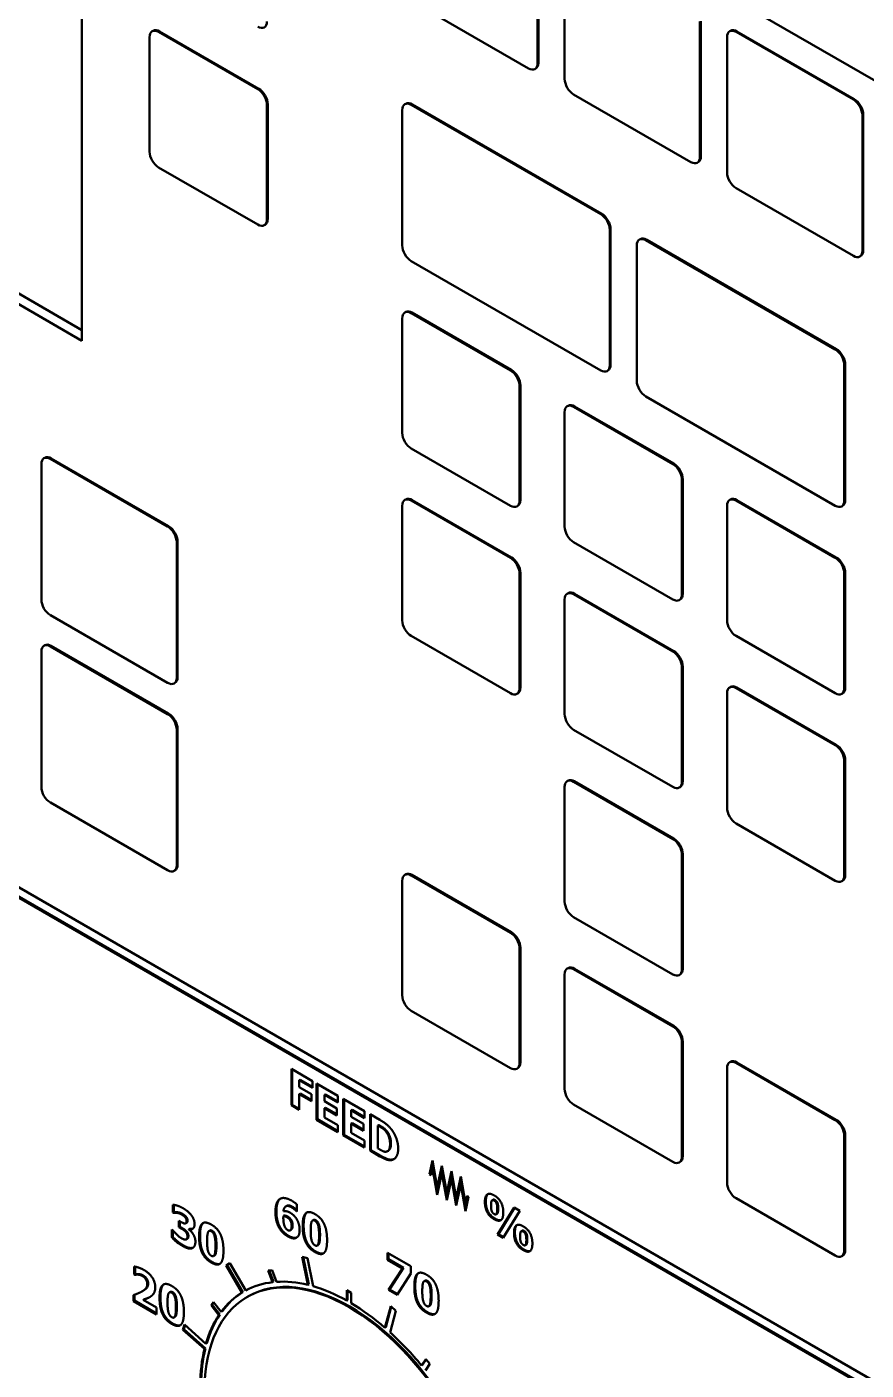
# Model space of a CAD drawing. Header units: millimetres. Extents: x 4735 to 8066, y 756 to 2595.
# Drawn here: x 6218 to 6283.8, y 2155 to 2260.3 of the extents above; entities that cross this region are included whole.
import ezdxf

# ---------------------------------------------------------------- set-up
doc = ezdxf.new("R2010")
doc.units = ezdxf.units.MM
doc.header["$LTSCALE"] = 1.8
doc.layers.add('외형선(ISO)', color=7, linetype='Continuous', lineweight=50)
doc.layers.add('좁은 외형선(ISO)', color=7, linetype='Continuous', lineweight=35)

msp = doc.modelspace()

# ---------------------------------------------------------------- linework, layer by layer
at = {"layer": '외형선(ISO)'}
for p, q in [((6222.322, 2386.72), (6222.322, 2235.668)), ((6222.322, 2235.668), (6048.091, 2336.261)), ((6222.322, 2236.485), (6048.798, 2336.669)), ((6043.848, 2292.986), (6315.377, 2136.219)), ((6315.377, 2135.403), (6043.848, 2292.17)), ((6315.448, 2135.443), (6043.919, 2292.211)), ((6258.031, 2268.042), (6258.031, 2257.428)), ((6258.102, 2268.083), (6258.102, 2257.469)), ((6260.152, 2256.203), (6260.152, 2266.818)), ((6257.324, 2257.02), (6248.131, 2262.327)), ((6295.508, 2249.671), (6273.587, 2262.327)), ((6236.681, 2260.277), (6236.611, 2260.236)), ((6270.759, 2260.694), (6270.759, 2250.079)), ((6270.83, 2260.735), (6270.83, 2250.12)), ((6227.625, 2250.488), (6227.625, 2259.469)), ((6227.903, 2259.968), (6227.832, 2259.927)), ((6228.332, 2259.877), (6236.111, 2255.387)), ((6228.403, 2259.918), (6236.181, 2255.428)), ((6272.88, 2248.855), (6272.88, 2259.469)), ((6273.158, 2259.968), (6273.087, 2259.927)), ((6273.587, 2259.877), (6282.78, 2254.57)), ((6273.658, 2259.918), (6282.85, 2254.611)), ((6257.895, 2257.011), (6257.824, 2256.97)), ((6270.052, 2249.671), (6260.859, 2254.978)), ((6236.818, 2254.162), (6236.818, 2245.181)), ((6236.888, 2254.203), (6236.888, 2245.221)), ((6247.702, 2254.252), (6247.631, 2254.212)), ((6248.131, 2254.162), (6262.981, 2245.589)), ((6248.202, 2254.203), (6263.051, 2245.63)), ((6247.424, 2243.139), (6247.424, 2253.754)), ((6283.487, 2253.345), (6283.487, 2242.731)), ((6283.557, 2253.386), (6283.557, 2242.772)), ((6270.622, 2249.663), (6270.552, 2249.622)), ((6236.111, 2244.772), (6228.332, 2249.263)), ((6282.78, 2242.323), (6273.587, 2247.63)), ((6236.681, 2244.764), (6236.611, 2244.723)), ((6263.688, 2244.364), (6263.688, 2233.75)), ((6263.758, 2244.405), (6263.758, 2233.79)), ((6266.087, 2243.638), (6266.016, 2243.597)), ((6266.516, 2243.548), (6281.365, 2234.974)), ((6266.587, 2243.588), (6281.436, 2235.015)), ((6265.809, 2232.525), (6265.809, 2243.139)), ((6283.35, 2242.314), (6283.28, 2242.273)), ((6262.981, 2233.341), (6248.131, 2241.915)), ((6247.424, 2228.442), (6247.424, 2237.424)), ((6247.702, 2237.922), (6247.631, 2237.882)), ((6248.131, 2237.832), (6255.91, 2233.341)), ((6248.202, 2237.873), (6255.98, 2233.382)), ((6263.551, 2233.333), (6263.481, 2233.292)), ((6282.073, 2233.75), (6282.073, 2223.135)), ((6282.143, 2233.79), (6282.143, 2223.176)), ((6256.617, 2232.117), (6256.617, 2223.135)), ((6256.687, 2232.157), (6256.687, 2223.176)), ((6281.365, 2222.727), (6266.516, 2231.3)), ((6260.152, 2221.094), (6260.152, 2230.075)), ((6260.43, 2230.574), (6260.359, 2230.533)), ((6260.859, 2230.484), (6268.638, 2225.993)), ((6260.93, 2230.524), (6268.708, 2226.034)), ((6219.418, 2226.491), (6219.347, 2226.451)), ((6255.91, 2222.727), (6248.131, 2227.218)), ((6219.14, 2215.378), (6219.14, 2225.993)), ((6219.847, 2226.401), (6229.04, 2221.094)), ((6219.918, 2226.442), (6229.11, 2221.135)), ((6269.345, 2224.768), (6269.345, 2215.787)), ((6269.415, 2224.809), (6269.415, 2215.827)), ((6247.424, 2213.745), (6247.424, 2222.727)), ((6247.702, 2223.225), (6247.631, 2223.185)), ((6248.131, 2223.135), (6255.91, 2218.644)), ((6248.202, 2223.176), (6255.98, 2218.685)), ((6256.48, 2222.718), (6256.41, 2222.677)), ((6272.88, 2213.745), (6272.88, 2222.727)), ((6273.158, 2223.225), (6273.087, 2223.185)), ((6273.587, 2223.135), (6281.365, 2218.644)), ((6273.658, 2223.176), (6281.436, 2218.685)), ((6281.936, 2222.718), (6281.865, 2222.677)), ((6229.747, 2219.869), (6229.747, 2209.255)), ((6229.817, 2219.91), (6229.817, 2209.295)), ((6268.638, 2215.378), (6260.859, 2219.869)), ((6256.617, 2217.42), (6256.617, 2208.438)), ((6256.687, 2217.46), (6256.687, 2208.479)), ((6282.073, 2217.42), (6282.073, 2208.438)), ((6282.143, 2217.46), (6282.143, 2208.479)), ((6260.152, 2206.397), (6260.152, 2215.378)), ((6260.43, 2215.877), (6260.359, 2215.836)), ((6260.859, 2215.787), (6268.638, 2211.296)), ((6260.93, 2215.827), (6268.708, 2211.337)), ((6269.208, 2215.37), (6269.138, 2215.329)), ((6229.04, 2208.846), (6219.847, 2214.154)), ((6219.418, 2211.795), (6219.347, 2211.754)), ((6219.918, 2211.745), (6229.11, 2206.438)), ((6255.91, 2208.03), (6248.131, 2212.521)), ((6281.365, 2208.03), (6273.587, 2212.521)), ((6219.14, 2200.681), (6219.14, 2211.296)), ((6219.847, 2211.704), (6229.04, 2206.397)), ((6269.345, 2210.071), (6269.345, 2201.09)), ((6269.415, 2210.112), (6269.415, 2201.131)), ((6229.61, 2208.838), (6229.54, 2208.797)), ((6256.48, 2208.021), (6256.41, 2207.98)), ((6272.88, 2199.048), (6272.88, 2208.03)), ((6273.158, 2208.529), (6273.087, 2208.488)), ((6273.587, 2208.438), (6281.365, 2203.947)), ((6273.658, 2208.479), (6281.436, 2203.988)), ((6281.936, 2208.021), (6281.865, 2207.98)), ((6229.747, 2205.172), (6229.747, 2194.558)), ((6229.817, 2205.213), (6229.817, 2194.599)), ((6268.638, 2200.681), (6260.859, 2205.172)), ((6282.073, 2202.723), (6282.073, 2193.741)), ((6282.143, 2202.764), (6282.143, 2193.782)), ((6260.43, 2201.18), (6260.359, 2201.139)), ((6260.152, 2191.7), (6260.152, 2200.681)), ((6260.859, 2201.09), (6268.638, 2196.599)), ((6260.93, 2201.131), (6268.708, 2196.64)), ((6269.208, 2200.673), (6269.138, 2200.632)), ((6229.04, 2194.149), (6219.847, 2199.457)), ((6281.365, 2193.333), (6273.587, 2197.824)), ((6269.345, 2195.374), (6269.345, 2186.393)), ((6269.415, 2195.415), (6269.415, 2186.434)), ((6229.61, 2194.141), (6229.54, 2194.1)), ((6247.702, 2193.832), (6247.631, 2193.791)), ((6247.424, 2184.352), (6247.424, 2193.333)), ((6248.131, 2193.741), (6255.91, 2189.25)), ((6248.202, 2193.782), (6255.98, 2189.291)), ((6281.936, 2193.324), (6281.865, 2193.283)), ((6268.638, 2185.985), (6260.859, 2190.475)), ((6256.617, 2188.026), (6256.617, 2179.044)), ((6256.687, 2188.067), (6256.687, 2179.085)), ((6260.43, 2186.483), (6260.359, 2186.442)), ((6260.93, 2186.434), (6268.708, 2181.943)), ((6260.152, 2177.003), (6260.152, 2185.985)), ((6260.859, 2186.393), (6268.638, 2181.902)), ((6269.208, 2185.976), (6269.138, 2185.935)), ((6255.91, 2178.636), (6248.131, 2183.127)), ((6269.345, 2180.677), (6269.345, 2171.696)), ((6269.415, 2180.718), (6269.415, 2171.737)), ((6273.158, 2179.135), (6273.087, 2179.094)), ((6273.658, 2179.085), (6281.436, 2174.594)), ((6238.735, 2175.725), (6238.735, 2178.583)), ((6238.735, 2178.583), (6240.391, 2177.626)), ((6238.805, 2178.542), (6238.805, 2175.766)), ((6256.48, 2178.627), (6256.41, 2178.587)), ((6272.88, 2169.655), (6272.88, 2178.636)), ((6273.587, 2179.044), (6281.365, 2174.554)), ((6239.352, 2177.682), (6239.423, 2177.723)), ((6240.391, 2177.082), (6239.352, 2177.682)), ((6239.352, 2177.682), (6239.352, 2177.142)), ((6239.352, 2177.142), (6240.309, 2176.59)), ((6239.423, 2177.723), (6240.391, 2177.164)), ((6240.391, 2177.626), (6240.391, 2177.082)), ((6240.712, 2174.583), (6240.712, 2177.441)), ((6240.712, 2177.441), (6242.385, 2176.475)), ((6240.783, 2177.4), (6240.783, 2174.624)), ((6239.352, 2176.598), (6239.423, 2176.639)), ((6240.309, 2176.046), (6239.352, 2176.598)), ((6239.352, 2176.598), (6239.352, 2175.368)), ((6239.423, 2176.639), (6240.309, 2176.127)), ((6240.309, 2176.59), (6240.309, 2176.046)), ((6241.33, 2176.54), (6241.4, 2176.581)), ((6242.385, 2175.931), (6241.33, 2176.54)), ((6241.33, 2176.54), (6241.33, 2176.038)), ((6241.33, 2176.038), (6242.302, 2175.476)), ((6241.4, 2176.581), (6242.385, 2176.013)), ((6242.385, 2176.475), (6242.385, 2175.931)), ((6242.806, 2173.375), (6242.806, 2176.232)), ((6242.806, 2176.232), (6244.479, 2175.267)), ((6242.877, 2176.191), (6242.877, 2173.415)), ((6238.735, 2175.725), (6238.805, 2175.766)), ((6239.352, 2175.368), (6238.735, 2175.725)), ((6238.805, 2175.766), (6239.352, 2175.45)), ((6241.33, 2175.493), (6241.4, 2175.534)), ((6242.302, 2174.932), (6241.33, 2175.493)), ((6241.33, 2175.493), (6241.33, 2174.771)), ((6241.4, 2175.534), (6242.302, 2175.014)), ((6242.302, 2175.476), (6242.302, 2174.932)), ((6243.424, 2175.331), (6243.494, 2175.372)), ((6244.479, 2174.722), (6243.424, 2175.331)), ((6243.424, 2175.331), (6243.424, 2174.829)), ((6243.494, 2175.372), (6244.479, 2174.804)), ((6244.479, 2175.267), (6244.479, 2174.722)), ((6244.9, 2172.166), (6244.9, 2175.023)), ((6244.9, 2175.023), (6245.666, 2174.581)), ((6244.97, 2174.983), (6244.97, 2172.206)), ((6268.638, 2171.288), (6260.859, 2175.778)), ((6240.712, 2174.583), (6240.783, 2174.624)), ((6242.385, 2173.618), (6240.712, 2174.583)), ((6240.783, 2174.624), (6242.385, 2173.699)), ((6241.33, 2174.771), (6242.385, 2174.162)), ((6242.385, 2174.162), (6242.385, 2173.618)), ((6243.424, 2174.829), (6244.396, 2174.267)), ((6243.424, 2174.285), (6243.494, 2174.325)), ((6244.396, 2173.723), (6243.424, 2174.285)), ((6243.424, 2174.285), (6243.424, 2173.562)), ((6243.494, 2174.325), (6244.396, 2173.805)), ((6244.396, 2174.267), (6244.396, 2173.723)), ((6245.521, 2174.132), (6245.592, 2174.173)), ((6245.533, 2174.125), (6245.521, 2174.132)), ((6245.521, 2174.132), (6245.521, 2172.342)), ((6245.604, 2174.166), (6245.592, 2174.173)), ((6242.806, 2173.375), (6242.877, 2173.415)), ((6244.479, 2172.409), (6242.806, 2173.375)), ((6242.877, 2173.415), (6244.479, 2172.49)), ((6243.424, 2173.562), (6244.479, 2172.953)), ((6244.479, 2172.953), (6244.479, 2172.409)), ((6246.129, 2173.686), (6246.2, 2173.727)), ((6282.073, 2173.329), (6282.073, 2164.347)), ((6282.143, 2173.37), (6282.143, 2164.388)), ((6244.9, 2172.166), (6244.97, 2172.206)), ((6245.674, 2171.719), (6244.9, 2172.166)), ((6244.97, 2172.206), (6245.745, 2171.76)), ((6245.521, 2172.342), (6245.533, 2172.335)), ((6246.265, 2172.121), (6246.336, 2172.162)), ((6249.57, 2170.31), (6249.807, 2171.405)), ((6249.835, 2171.246), (6249.641, 2170.351)), ((6249.807, 2170.819), (6249.683, 2170.245)), ((6249.807, 2171.405), (6250.174, 2169.289)), ((6249.807, 2170.819), (6249.878, 2170.86)), ((6250.174, 2168.703), (6249.807, 2170.819)), ((6249.878, 2170.86), (6250.217, 2168.903)), ((6250.174, 2169.289), (6250.54, 2170.982)), ((6250.568, 2170.823), (6250.245, 2169.329)), ((6250.54, 2170.982), (6250.907, 2168.865)), ((6269.208, 2171.279), (6269.138, 2171.238)), ((6249.57, 2170.31), (6249.641, 2170.351)), ((6249.683, 2170.245), (6249.57, 2170.31)), ((6249.641, 2170.351), (6249.699, 2170.318)), ((6250.54, 2170.396), (6250.174, 2168.703)), ((6250.54, 2170.396), (6250.611, 2170.437)), ((6250.907, 2168.28), (6250.54, 2170.396)), ((6250.611, 2170.437), (6250.95, 2168.479)), ((6250.907, 2168.865), (6251.274, 2170.558)), ((6251.274, 2169.973), (6250.907, 2168.28)), ((6251.301, 2170.4), (6250.978, 2168.906)), ((6251.274, 2170.558), (6251.64, 2168.442)), ((6251.274, 2169.973), (6251.344, 2170.014)), ((6251.64, 2167.857), (6251.274, 2169.973)), ((6251.344, 2170.014), (6251.683, 2168.056)), ((6251.64, 2168.442), (6252.007, 2170.135)), ((6252.034, 2169.976), (6251.711, 2168.483)), ((6252.007, 2170.135), (6252.373, 2168.019)), ((6252.007, 2169.55), (6252.077, 2169.59)), ((6252.077, 2169.59), (6252.417, 2167.633)), ((6250.174, 2169.289), (6250.245, 2169.329)), ((6250.907, 2168.865), (6250.978, 2168.906)), ((6252.007, 2169.55), (6251.64, 2167.857)), ((6252.373, 2167.433), (6252.007, 2169.55)), ((6252.373, 2168.019), (6252.503, 2168.617)), ((6252.616, 2168.552), (6252.373, 2167.433)), ((6252.558, 2168.586), (6252.444, 2168.06)), ((6252.503, 2168.617), (6252.616, 2168.552)), ((6229.45, 2167.318), (6229.45, 2167.929)), ((6229.521, 2167.92), (6229.521, 2167.359)), ((6238.301, 2167.799), (6238.372, 2167.84)), ((6239.174, 2167.952), (6239.174, 2167.392)), ((6251.64, 2168.442), (6251.711, 2168.483)), ((6252.373, 2168.019), (6252.444, 2168.06)), ((6254.475, 2168.278), (6254.546, 2168.319)), ((6254.827, 2168), (6254.898, 2168.041)), ((6254.898, 2165.589), (6256.193, 2167.698)), ((6256.227, 2167.679), (6254.968, 2165.629)), ((6256.193, 2167.698), (6256.632, 2167.445)), ((6281.365, 2163.939), (6273.587, 2168.43)), ((6229.45, 2167.318), (6229.521, 2167.359)), ((6229.502, 2167.288), (6229.45, 2167.318)), ((6229.502, 2167.288), (6229.573, 2167.329)), ((6229.521, 2167.359), (6229.573, 2167.329)), ((6229.919, 2166.165), (6229.919, 2166.667)), ((6229.919, 2166.667), (6230.017, 2166.61)), ((6229.99, 2166.626), (6229.99, 2166.205)), ((6230.459, 2166.472), (6230.53, 2166.513)), ((6238.109, 2167.043), (6238.18, 2167.084)), ((6239.13, 2167.417), (6239.174, 2167.443)), ((6239.174, 2167.392), (6239.13, 2167.417)), ((6240.398, 2166.688), (6240.469, 2166.729)), ((6254.783, 2167.175), (6254.854, 2167.216)), ((6254.827, 2167.225), (6254.898, 2167.266)), ((6256.632, 2167.445), (6255.337, 2165.335)), ((6229.378, 2165.354), (6229.378, 2165.975)), ((6229.378, 2165.975), (6229.438, 2165.94)), ((6229.378, 2165.354), (6229.448, 2165.395)), ((6229.448, 2165.926), (6229.448, 2165.395)), ((6229.919, 2166.165), (6229.99, 2166.205)), ((6230.025, 2166.103), (6229.919, 2166.165)), ((6229.99, 2166.205), (6230.096, 2166.144)), ((6230.705, 2166.005), (6230.776, 2166.046)), ((6230.705, 2166.005), (6230.705, 2165.977)), ((6232.278, 2165.864), (6232.349, 2165.905)), ((6238.639, 2165.915), (6238.71, 2165.956)), ((6254.898, 2165.589), (6254.968, 2165.629)), ((6255.337, 2165.335), (6254.898, 2165.589)), ((6254.968, 2165.629), (6255.374, 2165.395)), ((6256.756, 2165.852), (6256.826, 2165.893)), ((6257.108, 2165.575), (6257.178, 2165.615)), ((6230.502, 2165.211), (6230.573, 2165.251)), ((6240.758, 2164.724), (6240.829, 2164.765)), ((6257.064, 2164.75), (6257.134, 2164.79)), ((6257.108, 2164.799), (6257.178, 2164.84)), ((6232.638, 2163.9), (6232.709, 2163.941)), ((6233.617, 2163.174), (6233.919, 2163.348)), ((6233.919, 2163.348), (6235.154, 2161.207)), ((6240.028, 2161.643), (6239.575, 2163.853)), ((6239.575, 2163.853), (6239.987, 2163.743)), ((6239.659, 2163.831), (6240.099, 2161.683)), ((6239.987, 2163.743), (6240.44, 2161.532)), ((6246.269, 2163.609), (6246.269, 2164.149)), ((6246.269, 2164.149), (6248.09, 2163.098)), ((6246.269, 2163.609), (6246.339, 2163.65)), ((6247.448, 2162.928), (6246.269, 2163.609)), ((6246.339, 2164.108), (6246.339, 2163.65)), ((6246.339, 2163.65), (6247.519, 2162.969)), ((6281.936, 2163.93), (6281.865, 2163.89)), ((6226.418, 2162.451), (6226.418, 2163.074)), ((6226.418, 2162.451), (6226.488, 2162.492)), ((6226.466, 2162.423), (6226.418, 2162.451)), ((6226.466, 2162.423), (6226.537, 2162.464)), ((6226.488, 2163.067), (6226.488, 2162.492)), ((6226.488, 2162.492), (6226.537, 2162.464)), ((6226.7, 2162.448), (6226.771, 2162.488)), ((6234.853, 2161.033), (6233.617, 2163.174)), ((6233.688, 2163.215), (6234.923, 2161.074)), ((6236.912, 2162.766), (6237.218, 2162.794)), ((6237.266, 2161.853), (6236.912, 2162.766)), ((6236.996, 2162.774), (6237.337, 2161.894)), ((6237.218, 2162.794), (6237.573, 2161.881)), ((6246.343, 2161.248), (6247.448, 2162.928)), ((6247.519, 2162.969), (6246.414, 2161.289)), ((6248.09, 2162.53), (6247.033, 2160.85)), ((6247.448, 2162.928), (6247.519, 2162.969)), ((6248.09, 2163.098), (6248.09, 2162.53)), ((6227.018, 2161.124), (6227.089, 2161.164)), ((6237.266, 2161.853), (6237.337, 2161.894)), ((6240.028, 2161.643), (6240.099, 2161.683)), ((6243.076, 2160.406), (6243.076, 2161.224)), ((6243.076, 2161.224), (6243.429, 2161.02)), ((6243.146, 2161.183), (6243.146, 2160.447)), ((6246.343, 2161.248), (6246.414, 2161.289)), ((6247.033, 2160.85), (6246.343, 2161.248)), ((6246.414, 2161.289), (6247.071, 2160.91)), ((6249.145, 2161.936), (6249.216, 2161.977)), ((6226.358, 2160.374), (6226.358, 2160.839)), ((6226.358, 2160.374), (6226.428, 2160.415)), ((6228.177, 2159.324), (6226.358, 2160.374)), ((6226.428, 2160.864), (6226.428, 2160.415)), ((6226.428, 2160.415), (6228.177, 2159.405)), ((6227.128, 2160.469), (6227.198, 2160.51)), ((6227.128, 2160.469), (6228.177, 2159.863)), ((6229.178, 2161.051), (6229.249, 2161.092)), ((6232.447, 2160.039), (6232.624, 2160.291)), ((6232.647, 2160.263), (6232.518, 2160.08)), ((6232.624, 2160.291), (6233.238, 2159.528)), ((6234.853, 2161.033), (6234.923, 2161.074)), ((6235.252, 2160.69), (6235.323, 2160.731)), ((6243.076, 2160.406), (6243.146, 2160.447)), ((6243.429, 2161.02), (6243.429, 2160.202)), ((6228.177, 2159.863), (6228.177, 2159.324)), ((6229.538, 2159.087), (6229.609, 2159.127)), ((6232.447, 2160.039), (6232.518, 2160.08)), ((6233.061, 2159.276), (6232.447, 2160.039)), ((6232.518, 2160.08), (6233.132, 2159.317)), ((6233.061, 2159.276), (6233.132, 2159.317)), ((6233.238, 2159.528), (6233.308, 2159.568)), ((6246.066, 2158.283), (6246.518, 2159.972)), ((6246.566, 2159.929), (6246.137, 2158.324)), ((6246.93, 2159.607), (6246.478, 2157.918)), ((6246.518, 2159.972), (6246.93, 2159.607)), ((6249.506, 2159.972), (6249.576, 2160.012)), ((6230.241, 2158.116), (6230.352, 2158.528)), ((6230.241, 2158.116), (6230.312, 2158.157)), ((6231.929, 2156.619), (6230.241, 2158.116)), ((6230.4, 2158.485), (6230.312, 2158.157)), ((6230.312, 2158.157), (6232, 2156.66)), ((6230.352, 2158.528), (6232.04, 2157.031)), ((6246.066, 2158.283), (6246.137, 2158.324)), ((6232.04, 2157.031), (6232.11, 2157.071)), ((6231.929, 2156.619), (6232, 2156.66)), ((6248.932, 2155.322), (6249.286, 2155.826)), ((6248.932, 2155.322), (6249.003, 2155.363)), ((6249.309, 2155.798), (6249.003, 2155.363)), ((6249.593, 2155.445), (6249.238, 2154.941)), ((6249.286, 2155.826), (6249.593, 2155.445))]:
    msp.add_line(p, q, dxfattribs=at)
for centre, major_axis, start_param, end_param in [((6236.111, 2261.102), (0.5, -0.866), 5.4977871, 7.0685835), ((6228.332, 2259.061), (-0.5, 0.866), 5.4977871, 7.0685835), ((6228.403, 2259.102), (-0.5, 0.866), 5.4977871, 6.2831853), ((6273.587, 2259.061), (-0.5, 0.866), 5.4977871, 7.0685835), ((6273.658, 2259.102), (-0.5, 0.866), 5.4977871, 6.2831853), ((6257.324, 2257.836), (0.5, -0.866), 5.4977871, 7.0685835), ((6257.395, 2257.877), (0.5, -0.866), 0, 0.7853982), ((6260.859, 2255.795), (-0.5, 0.866), 0.7853982, 2.3561945), ((6236.111, 2254.57), (0.5, -0.866), 0.7853982, 2.3561945), ((6236.181, 2254.611), (0.5, -0.866), 0.7853982, 2.3561945), ((6248.131, 2253.345), (-0.5, 0.866), 5.4977871, 7.0685835), ((6248.202, 2253.386), (-0.5, 0.866), 5.4977871, 6.2831853), ((6282.78, 2253.754), (0.5, -0.866), 0.7853982, 2.3561945), ((6282.85, 2253.795), (0.5, -0.866), 0.7853982, 2.3561945), ((6228.332, 2250.079), (-0.5, 0.866), 0.7853982, 2.3561945), ((6270.052, 2250.488), (0.5, -0.866), 5.4977871, 7.0685835), ((6270.122, 2250.529), (0.5, -0.866), 0, 0.7853982), ((6273.587, 2248.446), (-0.5, 0.866), 0.7853982, 2.3561945), ((6262.981, 2244.772), (0.5, -0.866), 0.7853982, 2.3561945), ((6263.051, 2244.813), (0.5, -0.866), 0.7853982, 2.3561945), ((6236.111, 2245.589), (0.5, -0.866), 5.4977871, 7.0685835), ((6236.181, 2245.63), (0.5, -0.866), 0, 0.7853982), ((6266.516, 2242.731), (-0.5, 0.866), 5.4977871, 7.0685835), ((6266.587, 2242.772), (-0.5, 0.866), 5.4977871, 6.2831853), ((6248.131, 2242.731), (-0.5, 0.866), 0.7853982, 2.3561945), ((6282.78, 2243.139), (0.5, -0.866), 5.4977871, 7.0685835), ((6282.85, 2243.18), (0.5, -0.866), 0, 0.7853982), ((6248.131, 2237.016), (-0.5, 0.866), 5.4977871, 7.0685835), ((6248.202, 2237.056), (-0.5, 0.866), 5.4977871, 6.2831853), ((6281.365, 2234.158), (0.5, -0.866), 0.7853982, 2.3561945), ((6281.436, 2234.199), (0.5, -0.866), 0.7853982, 2.3561945), ((6255.91, 2232.525), (0.5, -0.866), 0.7853982, 2.3561945), ((6255.98, 2232.566), (0.5, -0.866), 0.7853982, 2.3561945), ((6262.981, 2234.158), (0.5, -0.866), 5.4977871, 7.0685835), ((6263.051, 2234.199), (0.5, -0.866), 0, 0.7853982), ((6266.516, 2232.117), (-0.5, 0.866), 0.7853982, 2.3561945), ((6260.859, 2229.667), (-0.5, 0.866), 5.4977871, 7.0685835), ((6260.93, 2229.708), (-0.5, 0.866), 5.4977871, 6.2831853), ((6248.131, 2228.034), (-0.5, 0.866), 0.7853982, 2.3561945), ((6219.847, 2225.585), (-0.5, 0.866), 5.4977871, 7.0685835), ((6219.918, 2225.625), (-0.5, 0.866), 5.4977871, 6.2831853), ((6268.638, 2225.176), (0.5, -0.866), 0.7853982, 2.3561945), ((6268.708, 2225.217), (0.5, -0.866), 0.7853982, 2.3561945), ((6248.131, 2222.319), (-0.5, 0.866), 5.4977871, 7.0685835), ((6248.202, 2222.359), (-0.5, 0.866), 5.4977871, 6.2831853), ((6273.587, 2222.319), (-0.5, 0.866), 5.4977871, 7.0685835), ((6273.658, 2222.359), (-0.5, 0.866), 5.4977871, 6.2831853), ((6255.91, 2223.543), (0.5, -0.866), 5.4977871, 7.0685835), ((6255.98, 2223.584), (0.5, -0.866), 0, 0.7853982), ((6281.365, 2223.543), (0.5, -0.866), 5.4977871, 7.0685835), ((6281.436, 2223.584), (0.5, -0.866), 0, 0.7853982), ((6229.04, 2220.277), (0.5, -0.866), 0.7853982, 2.3561945), ((6229.11, 2220.318), (0.5, -0.866), 0.7853982, 2.3561945), ((6260.859, 2220.686), (-0.5, 0.866), 0.7853982, 2.3561945), ((6255.91, 2217.828), (0.5, -0.866), 0.7853982, 2.3561945), ((6255.98, 2217.869), (0.5, -0.866), 0.7853982, 2.3561945), ((6281.365, 2217.828), (0.5, -0.866), 0.7853982, 2.3561945), ((6281.436, 2217.869), (0.5, -0.866), 0.7853982, 2.3561945), ((6260.859, 2214.97), (-0.5, 0.866), 5.4977871, 7.0685835), ((6260.93, 2215.011), (-0.5, 0.866), 5.4977871, 6.2831853), ((6219.847, 2214.97), (-0.5, 0.866), 0.7853982, 2.3561945), ((6268.638, 2216.195), (0.5, -0.866), 5.4977871, 7.0685835), ((6268.708, 2216.236), (0.5, -0.866), 0, 0.7853982), ((6248.131, 2213.337), (-0.5, 0.866), 0.7853982, 2.3561945), ((6273.587, 2213.337), (-0.5, 0.866), 0.7853982, 2.3561945), ((6219.847, 2210.888), (-0.5, 0.866), 5.4977871, 7.0685835), ((6219.918, 2210.928), (-0.5, 0.866), 5.4977871, 6.2831853), ((6268.638, 2210.479), (0.5, -0.866), 0.7853982, 2.3561945), ((6268.708, 2210.52), (0.5, -0.866), 0.7853982, 2.3561945), ((6229.04, 2209.663), (0.5, -0.866), 5.4977871, 7.0685835), ((6229.11, 2209.704), (0.5, -0.866), 0, 0.7853982), ((6273.587, 2207.622), (-0.5, 0.866), 5.4977871, 7.0685835), ((6273.658, 2207.662), (-0.5, 0.866), 5.4977871, 6.2831853), ((6255.91, 2208.846), (0.5, -0.866), 5.4977871, 7.0685835), ((6255.98, 2208.887), (0.5, -0.866), 0, 0.7853982), ((6281.365, 2208.846), (0.5, -0.866), 5.4977871, 7.0685835), ((6281.436, 2208.887), (0.5, -0.866), 0, 0.7853982), ((6229.04, 2205.58), (0.5, -0.866), 0.7853982, 2.3561945), ((6229.11, 2205.621), (0.5, -0.866), 0.7853982, 2.3561945), ((6260.859, 2205.989), (-0.5, 0.866), 0.7853982, 2.3561945), ((6281.365, 2203.131), (0.5, -0.866), 0.7853982, 2.3561945), ((6281.436, 2203.172), (0.5, -0.866), 0.7853982, 2.3561945), ((6260.859, 2200.273), (-0.5, 0.866), 5.4977871, 7.0685835), ((6260.93, 2200.314), (-0.5, 0.866), 5.4977871, 6.2831853), ((6219.847, 2200.273), (-0.5, 0.866), 0.7853982, 2.3561945), ((6268.638, 2201.498), (0.5, -0.866), 5.4977871, 7.0685835), ((6268.708, 2201.539), (0.5, -0.866), 0, 0.7853982), ((6273.587, 2198.64), (-0.5, 0.866), 0.7853982, 2.3561945), ((6268.638, 2195.782), (0.5, -0.866), 0.7853982, 2.3561945), ((6268.708, 2195.823), (0.5, -0.866), 0.7853982, 2.3561945), ((6229.04, 2194.966), (0.5, -0.866), 5.4977871, 7.0685835), ((6229.11, 2195.007), (0.5, -0.866), 0, 0.7853982), ((6248.131, 2192.925), (-0.5, 0.866), 5.4977871, 7.0685835), ((6248.202, 2192.966), (-0.5, 0.866), 5.4977871, 6.2831853), ((6281.365, 2194.149), (0.5, -0.866), 5.4977871, 7.0685835), ((6281.436, 2194.19), (0.5, -0.866), 0, 0.7853982), ((6260.859, 2191.292), (-0.5, 0.866), 0.7853982, 2.3561945), ((6255.91, 2188.434), (0.5, -0.866), 0.7853982, 2.3561945), ((6255.98, 2188.475), (0.5, -0.866), 0.7853982, 2.3561945), ((6260.859, 2185.576), (-0.5, 0.866), 5.4977871, 7.0685835), ((6260.93, 2185.617), (-0.5, 0.866), 5.4977871, 6.2831853), ((6268.708, 2186.842), (0.5, -0.866), 0, 0.7853982), ((6268.638, 2186.801), (0.5, -0.866), 5.4977871, 7.0685835), ((6248.131, 2183.943), (-0.5, 0.866), 0.7853982, 2.3561945), ((6268.638, 2181.086), (0.5, -0.866), 0.7853982, 2.3561945), ((6268.708, 2181.126), (0.5, -0.866), 0.7853982, 2.3561945), ((6255.98, 2179.493), (0.5, -0.866), 0, 0.7853982), ((6273.587, 2178.228), (-0.5, 0.866), 5.4977871, 7.0685835), ((6273.658, 2178.269), (-0.5, 0.866), 5.4977871, 6.2831853), ((6255.91, 2179.453), (0.5, -0.866), 5.4977871, 7.0685835), ((6260.859, 2176.595), (-0.5, 0.866), 0.7853982, 2.3561945), ((6281.365, 2173.737), (0.5, -0.866), 0.7853982, 2.3561945), ((6281.436, 2173.778), (0.5, -0.866), 0.7853982, 2.3561945), ((6268.638, 2172.104), (0.5, -0.866), 5.4977871, 7.0685835), ((6268.708, 2172.145), (0.5, -0.866), 0, 0.7853982), ((6273.587, 2169.246), (-0.5, 0.866), 0.7853982, 2.3561945), ((6281.365, 2164.756), (0.5, -0.866), 5.4977871, 7.0685835), ((6281.436, 2164.796), (0.5, -0.866), 0, 0.7853982), ((6243.323, 2146.874), (-8, 13.856), 3.1415927, 6.2831853), ((6243.252, 2146.834), (8, -13.856), 5.7408029, 10.2375335), ((6243.252, 2146.834), (-8.25, 14.289), 6.036538, 6.2649612), ((6243.252, 2146.834), (-8.25, 14.289), 5.7778106, 6.0062338), ((6243.252, 2146.834), (8.25, -14.289), 2.3713466, 2.5996739), ((6243.252, 2146.834), (-8.25, 14.289), 0.01832, 0.2466473), ((6243.323, 2146.874), (-8.25, 14.289), 0.01832, 0.2466473), ((6243.252, 2146.834), (8.25, -14.289), 2.1126192, 2.3410424), ((6243.252, 2146.834), (-8.25, 14.289), 0.2769515, 0.5053747), ((6243.323, 2146.874), (-8.25, 14.289), 0.2769515, 0.5053747), ((6243.252, 2146.834), (8.25, -14.289), 1.8477478, 2.0760751), ((6243.252, 2146.834), (-8.25, 14.289), 0.5419187, 0.7702461), ((6243.323, 2146.874), (8.25, -14.289), 3.6835114, 3.9118387)]:
    msp.add_ellipse(centre, major_axis=major_axis, ratio=0.5773503, start_param=start_param, end_param=end_param, dxfattribs=at)
for points in [[(6246.129, 2173.686), (6246.003, 2173.838), (6245.726, 2174.014), (6245.533, 2174.125)], [(6246.2, 2173.727), (6246.073, 2173.878), (6245.797, 2174.054), (6245.604, 2174.166)], [(6245.666, 2174.581), (6245.927, 2174.431), (6246.382, 2174.091), (6246.582, 2173.827)], [(6246.582, 2173.827), (6246.825, 2173.507), (6247.108, 2172.732), (6247.108, 2172.317)], [(6246.47, 2172.69), (6246.47, 2172.973), (6246.302, 2173.473), (6246.129, 2173.686)], [(6246.541, 2172.731), (6246.541, 2173.014), (6246.372, 2173.514), (6246.2, 2173.727)], [(6245.533, 2172.335), (6245.742, 2172.214), (6246.029, 2172.065), (6246.159, 2172.085)], [(6246.574, 2171.426), (6246.382, 2171.393), (6245.929, 2171.572), (6245.674, 2171.719)], [(6245.745, 2171.76), (6245.999, 2171.612), (6246.453, 2171.434), (6246.645, 2171.467)], [(6246.159, 2172.085), (6246.312, 2172.108), (6246.47, 2172.408), (6246.47, 2172.69)], [(6247.108, 2172.317), (6247.108, 2171.917), (6246.805, 2171.462), (6246.574, 2171.426)], [(6246.645, 2171.467), (6246.719, 2171.478), (6246.785, 2171.509)], [(6253.905, 2168.142), (6253.905, 2168.612), (6254.278, 2168.86), (6254.629, 2168.657)], [(6254.143, 2168.763), (6253.975, 2168.628), (6253.975, 2168.183)], [(6254.629, 2168.657), (6254.988, 2168.45), (6255.345, 2167.78), (6255.345, 2167.317)], [(6229.45, 2167.929), (6229.578, 2167.918), (6230.011, 2167.786), (6230.238, 2167.655)], [(6230.238, 2167.655), (6230.459, 2167.528), (6230.784, 2167.252), (6230.898, 2167.1)], [(6237.489, 2167.336), (6237.489, 2167.711), (6237.63, 2168.214), (6237.788, 2168.347)], [(6237.859, 2168.388), (6237.701, 2168.255), (6237.56, 2167.752), (6237.56, 2167.377)], [(6237.788, 2168.347), (6237.939, 2168.473), (6238.428, 2168.432), (6238.763, 2168.238)], [(6237.887, 2168.41), (6237.873, 2168.399), (6237.859, 2168.388)], [(6238.757, 2167.721), (6238.466, 2167.888), (6238.149, 2167.717), (6238.111, 2167.41)], [(6239.13, 2167.417), (6239.086, 2167.468), (6238.885, 2167.646), (6238.757, 2167.721)], [(6238.763, 2168.238), (6238.885, 2168.168), (6239.13, 2167.989), (6239.174, 2167.952)], [(6254.629, 2166.793), (6254.27, 2167), (6253.905, 2167.672), (6253.905, 2168.142)], [(6253.975, 2168.183), (6253.975, 2167.712), (6254.341, 2167.041), (6254.7, 2166.834)], [(6254.43, 2168.227), (6254.406, 2168.181), (6254.386, 2167.98), (6254.386, 2167.866)], [(6254.386, 2167.866), (6254.386, 2167.723), (6254.4, 2167.548), (6254.43, 2167.454)], [(6254.629, 2168.249), (6254.549, 2168.296), (6254.458, 2168.281), (6254.43, 2168.227)], [(6254.827, 2168), (6254.799, 2168.084), (6254.703, 2168.207), (6254.629, 2168.249)], [(6254.898, 2168.041), (6254.87, 2168.125), (6254.774, 2168.247), (6254.7, 2168.29)], [(6254.871, 2167.586), (6254.871, 2167.709), (6254.853, 2167.918), (6254.827, 2168)], [(6254.827, 2167.225), (6254.849, 2167.272), (6254.871, 2167.452), (6254.871, 2167.586)], [(6254.942, 2167.627), (6254.942, 2167.75), (6254.924, 2167.959), (6254.898, 2168.041)], [(6254.898, 2167.266), (6254.92, 2167.313), (6254.942, 2167.492), (6254.942, 2167.627)], [(6229.761, 2167.291), (6229.69, 2167.302), (6229.538, 2167.292), (6229.502, 2167.288)], [(6229.573, 2167.329), (6229.609, 2167.333), (6229.761, 2167.343), (6229.831, 2167.332)], [(6230.13, 2167.166), (6230.039, 2167.218), (6229.849, 2167.28), (6229.761, 2167.291)], [(6229.831, 2167.332), (6229.92, 2167.321), (6230.11, 2167.259), (6230.2, 2167.207)], [(6230.017, 2166.61), (6230.13, 2166.546), (6230.32, 2166.459), (6230.386, 2166.455)], [(6230.406, 2166.949), (6230.346, 2167.018), (6230.186, 2167.134), (6230.13, 2167.166)], [(6230.2, 2167.207), (6230.257, 2167.175), (6230.417, 2167.059), (6230.477, 2166.989)], [(6230.386, 2166.455), (6230.453, 2166.454), (6230.527, 2166.541), (6230.527, 2166.652)], [(6230.527, 2166.652), (6230.527, 2166.74), (6230.457, 2166.89), (6230.406, 2166.949)], [(6230.477, 2166.989), (6230.527, 2166.93), (6230.598, 2166.781), (6230.598, 2166.693)], [(6230.898, 2167.1), (6231.024, 2166.937), (6231.151, 2166.586), (6231.151, 2166.412)], [(6231.506, 2165.434), (6231.506, 2165.814), (6231.608, 2166.292), (6231.724, 2166.419)], [(6231.795, 2166.46), (6231.679, 2166.333), (6231.576, 2165.855), (6231.576, 2165.475)], [(6231.724, 2166.419), (6231.84, 2166.542), (6232.207, 2166.516), (6232.46, 2166.37)], [(6231.841, 2166.502), (6231.817, 2166.483), (6231.795, 2166.46)], [(6237.78, 2166.119), (6237.64, 2166.365), (6237.489, 2166.973), (6237.489, 2167.336)], [(6237.56, 2167.377), (6237.56, 2167.013), (6237.711, 2166.405), (6237.851, 2166.16)], [(6238.109, 2167.043), (6238.109, 2167.025), (6238.105, 2166.939), (6238.105, 2166.872)], [(6238.105, 2166.872), (6238.105, 2166.624), (6238.179, 2166.282), (6238.237, 2166.172)], [(6238.372, 2166.959), (6238.306, 2166.997), (6238.169, 2167.036), (6238.109, 2167.043)], [(6238.111, 2167.41), (6238.233, 2167.43), (6238.484, 2167.392), (6238.643, 2167.3)], [(6238.443, 2166.999), (6238.376, 2167.038), (6238.24, 2167.077), (6238.18, 2167.084)], [(6238.645, 2166.706), (6238.588, 2166.794), (6238.45, 2166.913), (6238.372, 2166.959)], [(6238.715, 2166.747), (6238.659, 2166.835), (6238.521, 2166.954), (6238.443, 2166.999)], [(6238.643, 2167.3), (6238.777, 2167.223), (6239.012, 2167.004), (6239.102, 2166.873)], [(6238.759, 2166.267), (6238.759, 2166.406), (6238.699, 2166.622), (6238.645, 2166.706)], [(6238.83, 2166.308), (6238.83, 2166.447), (6238.769, 2166.663), (6238.715, 2166.747)], [(6239.102, 2166.873), (6239.23, 2166.685), (6239.383, 2166.229), (6239.383, 2165.942)], [(6239.625, 2166.258), (6239.625, 2166.638), (6239.728, 2167.116), (6239.844, 2167.244)], [(6239.915, 2167.284), (6239.798, 2167.157), (6239.696, 2166.679), (6239.696, 2166.299)], [(6239.844, 2167.244), (6239.96, 2167.366), (6240.327, 2167.34), (6240.58, 2167.194)], [(6239.961, 2167.326), (6239.937, 2167.308), (6239.915, 2167.284)], [(6240.58, 2166.666), (6240.402, 2166.769), (6240.249, 2166.428), (6240.249, 2165.896)], [(6240.651, 2166.707), (6240.54, 2166.77), (6240.469, 2166.729)], [(6240.58, 2167.194), (6240.847, 2167.04), (6241.204, 2166.639), (6241.318, 2166.381)], [(6240.909, 2165.517), (6240.909, 2166.047), (6240.758, 2166.563), (6240.58, 2166.666)], [(6240.98, 2165.558), (6240.98, 2166.088), (6240.829, 2166.603), (6240.651, 2166.707)], [(6254.43, 2167.454), (6254.454, 2167.373), (6254.553, 2167.244), (6254.629, 2167.2)], [(6255.345, 2167.317), (6255.345, 2166.843), (6254.978, 2166.591), (6254.629, 2166.793)], [(6254.629, 2167.2), (6254.703, 2167.158), (6254.799, 2167.171), (6254.827, 2167.225)], [(6254.7, 2166.834), (6255, 2166.66), (6255.178, 2166.729)], [(6254.854, 2167.216), (6254.88, 2167.231), (6254.898, 2167.266)], [(6229.438, 2165.94), (6229.574, 2165.762), (6229.941, 2165.402), (6230.094, 2165.314)], [(6229.448, 2165.395), (6229.579, 2165.25), (6229.992, 2164.901), (6230.281, 2164.734)], [(6230.414, 2165.839), (6230.334, 2165.918), (6230.112, 2166.053), (6230.025, 2166.103)], [(6230.096, 2166.144), (6230.182, 2166.094), (6230.405, 2165.959), (6230.485, 2165.88)], [(6230.591, 2165.441), (6230.591, 2165.568), (6230.495, 2165.761), (6230.414, 2165.839)], [(6230.467, 2165.195), (6230.523, 2165.212), (6230.591, 2165.314), (6230.591, 2165.441)], [(6230.485, 2165.88), (6230.565, 2165.801), (6230.662, 2165.609), (6230.662, 2165.482)], [(6231.151, 2166.412), (6231.151, 2166.167), (6230.906, 2165.942), (6230.705, 2166.005)], [(6230.705, 2165.977), (6230.794, 2165.912), (6230.962, 2165.741), (6231.042, 2165.611)], [(6230.776, 2166.046), (6230.913, 2166.003), (6231.013, 2166.042)], [(6231.042, 2165.611), (6231.116, 2165.494), (6231.215, 2165.201), (6231.215, 2165.039)], [(6231.722, 2164.2), (6231.608, 2164.453), (6231.506, 2165.063), (6231.506, 2165.434)], [(6231.576, 2165.475), (6231.576, 2165.104), (6231.679, 2164.494), (6231.793, 2164.24)], [(6232.46, 2165.842), (6232.282, 2165.945), (6232.129, 2165.604), (6232.129, 2165.072)], [(6232.531, 2165.882), (6232.42, 2165.946), (6232.349, 2165.905)], [(6232.46, 2166.37), (6232.727, 2166.216), (6233.084, 2165.815), (6233.198, 2165.557)], [(6232.789, 2164.693), (6232.789, 2165.223), (6232.639, 2165.739), (6232.46, 2165.842)], [(6232.86, 2164.734), (6232.86, 2165.264), (6232.709, 2165.779), (6232.531, 2165.882)], [(6233.198, 2165.557), (6233.311, 2165.304), (6233.413, 2164.692), (6233.413, 2164.333)], [(6238.454, 2165.445), (6238.237, 2165.57), (6237.899, 2165.91), (6237.78, 2166.119)], [(6237.851, 2166.16), (6237.969, 2165.95), (6238.308, 2165.611), (6238.525, 2165.486)], [(6238.237, 2166.172), (6238.28, 2166.086), (6238.392, 2165.967), (6238.452, 2165.933)], [(6238.452, 2165.933), (6238.502, 2165.904), (6238.619, 2165.895), (6238.659, 2165.929)], [(6239.383, 2165.942), (6239.383, 2165.49), (6238.887, 2165.195), (6238.454, 2165.445)], [(6238.525, 2165.486), (6238.924, 2165.256), (6239.166, 2165.363)], [(6238.659, 2165.929), (6238.707, 2165.971), (6238.759, 2166.103), (6238.759, 2166.267)], [(6238.71, 2165.956), (6238.72, 2165.962), (6238.729, 2165.97)], [(6238.729, 2165.97), (6238.778, 2166.012), (6238.83, 2166.144), (6238.83, 2166.308)], [(6239.842, 2165.024), (6239.728, 2165.277), (6239.625, 2165.888), (6239.625, 2166.258)], [(6239.696, 2166.299), (6239.696, 2165.928), (6239.798, 2165.318), (6239.913, 2165.065)], [(6240.249, 2165.896), (6240.249, 2165.372), (6240.402, 2164.849), (6240.58, 2164.746)], [(6240.58, 2164.746), (6240.756, 2164.644), (6240.909, 2164.991), (6240.909, 2165.517)], [(6241.318, 2166.381), (6241.43, 2166.128), (6241.533, 2165.516), (6241.533, 2165.157)], [(6256.185, 2165.716), (6256.185, 2166.186), (6256.558, 2166.434), (6256.909, 2166.231)], [(6256.909, 2164.367), (6256.55, 2164.574), (6256.185, 2165.246), (6256.185, 2165.716)], [(6256.423, 2166.337), (6256.256, 2166.202), (6256.256, 2165.757)], [(6256.256, 2165.757), (6256.256, 2165.287), (6256.621, 2164.615), (6256.98, 2164.408)], [(6256.711, 2165.802), (6256.687, 2165.755), (6256.666, 2165.554), (6256.666, 2165.44)], [(6256.666, 2165.44), (6256.666, 2165.297), (6256.68, 2165.122), (6256.711, 2165.028)], [(6256.909, 2165.824), (6256.829, 2165.87), (6256.739, 2165.855), (6256.711, 2165.802)], [(6256.909, 2166.231), (6257.268, 2166.024), (6257.625, 2165.355), (6257.625, 2164.891)], [(6257.108, 2165.575), (6257.08, 2165.658), (6256.983, 2165.781), (6256.909, 2165.824)], [(6257.178, 2165.615), (6257.15, 2165.699), (6257.054, 2165.822), (6256.98, 2165.864)], [(6257.152, 2165.16), (6257.152, 2165.283), (6257.134, 2165.492), (6257.108, 2165.575)], [(6257.223, 2165.201), (6257.223, 2165.324), (6257.204, 2165.533), (6257.178, 2165.615)], [(6230.21, 2164.693), (6229.921, 2164.86), (6229.508, 2165.209), (6229.378, 2165.354)], [(6230.094, 2165.314), (6230.184, 2165.261), (6230.394, 2165.177), (6230.467, 2165.195)], [(6230.95, 2164.516), (6230.82, 2164.471), (6230.465, 2164.546), (6230.21, 2164.693)], [(6230.281, 2164.734), (6230.535, 2164.587), (6230.89, 2164.511), (6231.021, 2164.557)], [(6231.215, 2165.039), (6231.215, 2164.828), (6231.08, 2164.561), (6230.95, 2164.516)], [(6231.021, 2164.557), (6231.032, 2164.561), (6231.043, 2164.565)], [(6232.129, 2165.072), (6232.129, 2164.548), (6232.282, 2164.025), (6232.46, 2163.922)], [(6232.46, 2163.922), (6232.637, 2163.82), (6232.789, 2164.167), (6232.789, 2164.693)], [(6233.413, 2164.333), (6233.413, 2163.962), (6233.311, 2163.466), (6233.196, 2163.344)], [(6240.58, 2164.218), (6240.317, 2164.37), (6239.956, 2164.768), (6239.842, 2165.024)], [(6239.913, 2165.065), (6240.027, 2164.809), (6240.388, 2164.41), (6240.651, 2164.259)], [(6241.533, 2165.157), (6241.533, 2164.786), (6241.43, 2164.29), (6241.316, 2164.168)], [(6256.711, 2165.028), (6256.735, 2164.947), (6256.833, 2164.819), (6256.909, 2164.775)], [(6257.625, 2164.891), (6257.625, 2164.417), (6257.258, 2164.165), (6256.909, 2164.367)], [(6256.909, 2164.775), (6256.983, 2164.732), (6257.08, 2164.746), (6257.108, 2164.799)], [(6256.98, 2164.408), (6257.28, 2164.234), (6257.458, 2164.303)], [(6257.108, 2164.799), (6257.13, 2164.846), (6257.152, 2165.026), (6257.152, 2165.16)], [(6257.134, 2164.79), (6257.16, 2164.806), (6257.178, 2164.84)], [(6257.178, 2164.84), (6257.2, 2164.887), (6257.223, 2165.067), (6257.223, 2165.201)], [(6232.46, 2163.394), (6232.197, 2163.545), (6231.836, 2163.944), (6231.722, 2164.2)], [(6231.793, 2164.24), (6231.907, 2163.985), (6232.268, 2163.586), (6232.531, 2163.435)], [(6233.196, 2163.344), (6233.084, 2163.224), (6232.721, 2163.243), (6232.46, 2163.394)], [(6241.316, 2164.168), (6241.204, 2164.048), (6240.841, 2164.067), (6240.58, 2164.218)], [(6226.418, 2163.074), (6226.522, 2163.072), (6226.967, 2162.935), (6227.174, 2162.816)], [(6226.7, 2162.448), (6226.616, 2162.452), (6226.496, 2162.429), (6226.466, 2162.423)], [(6226.537, 2162.464), (6226.567, 2162.47), (6226.687, 2162.493), (6226.771, 2162.488)], [(6227.049, 2162.341), (6226.955, 2162.396), (6226.787, 2162.44), (6226.7, 2162.448)], [(6226.771, 2162.488), (6226.857, 2162.48), (6227.026, 2162.436), (6227.12, 2162.382)], [(6227.441, 2161.703), (6227.441, 2161.902), (6227.234, 2162.235), (6227.049, 2162.341)], [(6227.12, 2162.382), (6227.305, 2162.275), (6227.511, 2161.943), (6227.511, 2161.744)], [(6227.174, 2162.816), (6227.615, 2162.561), (6228.068, 2161.846), (6228.068, 2161.436)], [(6248.373, 2161.505), (6248.373, 2161.885), (6248.475, 2162.363), (6248.591, 2162.491)], [(6248.662, 2162.532), (6248.546, 2162.404), (6248.443, 2161.926), (6248.443, 2161.546)], [(6248.591, 2162.491), (6248.708, 2162.614), (6249.075, 2162.587), (6249.327, 2162.441)], [(6248.708, 2162.573), (6248.684, 2162.555), (6248.662, 2162.532)], [(6249.327, 2162.441), (6249.594, 2162.287), (6249.951, 2161.886), (6250.065, 2161.628)], [(6226.358, 2160.839), (6226.588, 2160.919), (6226.957, 2161.081), (6227.096, 2161.17)], [(6227.166, 2161.211), (6227.129, 2161.188), (6227.089, 2161.164)], [(6227.096, 2161.17), (6227.278, 2161.285), (6227.441, 2161.527), (6227.441, 2161.703)], [(6227.511, 2161.744), (6227.511, 2161.568), (6227.349, 2161.326), (6227.166, 2161.211)], [(6228.068, 2161.436), (6228.068, 2161.183), (6227.862, 2160.816), (6227.623, 2160.676)], [(6228.405, 2160.62), (6228.405, 2161), (6228.508, 2161.478), (6228.624, 2161.606)], [(6228.695, 2161.647), (6228.578, 2161.519), (6228.476, 2161.041), (6228.476, 2160.661)], [(6228.624, 2161.606), (6228.74, 2161.729), (6229.107, 2161.702), (6229.36, 2161.556)], [(6228.741, 2161.688), (6228.717, 2161.67), (6228.695, 2161.647)], [(6229.36, 2161.556), (6229.627, 2161.402), (6229.984, 2161.001), (6230.098, 2160.743)], [(6248.589, 2160.271), (6248.475, 2160.525), (6248.373, 2161.135), (6248.373, 2161.505)], [(6248.443, 2161.546), (6248.443, 2161.176), (6248.546, 2160.565), (6248.66, 2160.312)], [(6249.327, 2161.913), (6249.149, 2162.016), (6248.996, 2161.676), (6248.996, 2161.143)], [(6249.398, 2161.954), (6249.287, 2162.018), (6249.216, 2161.977)], [(6249.656, 2160.764), (6249.656, 2161.295), (6249.506, 2161.81), (6249.327, 2161.913)], [(6249.727, 2160.805), (6249.727, 2161.335), (6249.576, 2161.851), (6249.398, 2161.954)], [(6250.065, 2161.628), (6250.178, 2161.376), (6250.28, 2160.763), (6250.28, 2160.404)], [(6227.623, 2160.676), (6227.473, 2160.592), (6227.19, 2160.488), (6227.128, 2160.469)], [(6228.622, 2159.386), (6228.508, 2159.64), (6228.405, 2160.25), (6228.405, 2160.62)], [(6228.476, 2160.661), (6228.476, 2160.291), (6228.578, 2159.681), (6228.693, 2159.427)], [(6229.36, 2161.028), (6229.181, 2161.131), (6229.029, 2160.791), (6229.029, 2160.258)], [(6229.029, 2160.258), (6229.029, 2159.735), (6229.181, 2159.211), (6229.36, 2159.108)], [(6229.431, 2161.069), (6229.32, 2161.133), (6229.249, 2161.092)], [(6229.689, 2159.879), (6229.689, 2160.41), (6229.538, 2160.925), (6229.36, 2161.028)], [(6229.759, 2159.92), (6229.759, 2160.451), (6229.609, 2160.966), (6229.431, 2161.069)], [(6230.098, 2160.743), (6230.21, 2160.491), (6230.313, 2159.878), (6230.313, 2159.519)], [(6249.327, 2159.465), (6249.065, 2159.617), (6248.704, 2160.015), (6248.589, 2160.271)], [(6248.66, 2160.312), (6248.774, 2160.056), (6249.135, 2159.658), (6249.398, 2159.506)], [(6248.996, 2161.143), (6248.996, 2160.62), (6249.149, 2160.096), (6249.327, 2159.993)], [(6249.327, 2159.993), (6249.504, 2159.891), (6249.656, 2160.239), (6249.656, 2160.764)], [(6250.28, 2160.404), (6250.28, 2160.034), (6250.178, 2159.537), (6250.063, 2159.415)], [(6229.36, 2158.58), (6229.097, 2158.732), (6228.736, 2159.13), (6228.622, 2159.386)], [(6228.693, 2159.427), (6228.807, 2159.171), (6229.168, 2158.773), (6229.431, 2158.621)], [(6229.36, 2159.108), (6229.536, 2159.006), (6229.689, 2159.354), (6229.689, 2159.879)], [(6230.313, 2159.519), (6230.313, 2159.149), (6230.21, 2158.652), (6230.096, 2158.53)], [(6250.063, 2159.415), (6249.951, 2159.295), (6249.588, 2159.315), (6249.327, 2159.465)], [(6230.096, 2158.53), (6229.984, 2158.41), (6229.621, 2158.43), (6229.36, 2158.58)]]:
    msp.add_open_spline(points, degree=2, dxfattribs=at)
for points, knots in [([(6246.336, 2172.162), (6246.413, 2172.206), (6246.541, 2172.448), (6246.541, 2172.731)], [0.3835616, 0.3835616, 0.3835616, 1, 2, 2, 2]), ([(6238.372, 2167.84), (6238.375, 2167.842), (6238.537, 2167.929), (6238.828, 2167.761)], [0.9800797, 0.9800797, 0.9800797, 1, 2, 2, 2]), ([(6238.828, 2167.761), (6238.956, 2167.687), (6239.131, 2167.532), (6239.174, 2167.487)], [0, 0, 0, 1, 1.7412927, 1.7412927, 1.7412927]), ([(6254.7, 2168.29), (6254.619, 2168.337), (6254.559, 2168.327), (6254.546, 2168.319)], [0, 0, 0, 1, 1.3333333, 1.3333333, 1.3333333]), ([(6230.598, 2166.693), (6230.598, 2166.582), (6230.547, 2166.523), (6230.53, 2166.513)], [0, 0, 0, 1, 1.3584906, 1.3584906, 1.3584906]), ([(6230.662, 2165.482), (6230.662, 2165.354), (6230.605, 2165.27), (6230.573, 2165.251)], [0, 0, 0, 1, 1.6585366, 1.6585366, 1.6585366]), ([(6240.829, 2164.765), (6240.874, 2164.791), (6240.98, 2165.032), (6240.98, 2165.558)], [0.6111111, 0.6111111, 0.6111111, 1, 2, 2, 2]), ([(6256.98, 2165.864), (6256.9, 2165.911), (6256.839, 2165.901), (6256.826, 2165.893)], [0, 0, 0, 1, 1.3333333, 1.3333333, 1.3333333]), ([(6232.709, 2163.941), (6232.754, 2163.967), (6232.86, 2164.208), (6232.86, 2164.734)], [0.6111111, 0.6111111, 0.6111111, 1, 2, 2, 2]), ([(6232.531, 2163.435), (6232.792, 2163.284), (6233.072, 2163.269), (6233.15, 2163.302)], [0, 0, 0, 1, 1.5424318, 1.5424318, 1.5424318]), ([(6240.651, 2164.259), (6240.911, 2164.108), (6241.191, 2164.093), (6241.269, 2164.126)], [0, 0, 0, 1, 1.5424318, 1.5424318, 1.5424318]), ([(6227.198, 2160.51), (6227.261, 2160.529), (6227.526, 2160.626), (6227.657, 2160.697)], [0, 0, 0, 1, 1.8776813, 1.8776813, 1.8776813]), ([(6249.576, 2160.012), (6249.621, 2160.038), (6249.727, 2160.279), (6249.727, 2160.805)], [0.6111111, 0.6111111, 0.6111111, 1, 2, 2, 2]), ([(6229.609, 2159.127), (6229.654, 2159.153), (6229.759, 2159.395), (6229.759, 2159.92)], [0.6111111, 0.6111111, 0.6111111, 1, 2, 2, 2]), ([(6249.398, 2159.506), (6249.659, 2159.355), (6249.939, 2159.34), (6250.017, 2159.373)], [0, 0, 0, 1, 1.5424318, 1.5424318, 1.5424318]), ([(6229.431, 2158.621), (6229.691, 2158.471), (6229.971, 2158.455), (6230.049, 2158.488)], [0, 0, 0, 1, 1.5424318, 1.5424318, 1.5424318])]:
    msp.add_open_spline(points, degree=2, knots=knots, dxfattribs=at)
at = {"layer": '좁은 외형선(ISO)'}
for p, q in [((6228.403, 2259.918), (6228.332, 2259.877)), ((6273.658, 2259.918), (6273.587, 2259.877)), ((6258.102, 2257.469), (6258.031, 2257.428)), ((6236.181, 2255.428), (6236.111, 2255.387)), ((6236.888, 2254.203), (6236.818, 2254.162)), ((6248.202, 2254.203), (6248.131, 2254.162)), ((6282.85, 2254.611), (6282.78, 2254.57)), ((6283.557, 2253.386), (6283.487, 2253.345)), ((6270.83, 2250.12), (6270.759, 2250.079)), ((6263.051, 2245.63), (6262.981, 2245.589)), ((6236.888, 2245.221), (6236.818, 2245.181)), ((6263.758, 2244.405), (6263.688, 2244.364)), ((6266.587, 2243.588), (6266.516, 2243.548)), ((6283.557, 2242.772), (6283.487, 2242.731)), ((6248.202, 2237.873), (6248.131, 2237.832)), ((6281.436, 2235.015), (6281.365, 2234.974)), ((6255.98, 2233.382), (6255.91, 2233.341)), ((6263.758, 2233.79), (6263.688, 2233.75)), ((6282.143, 2233.79), (6282.073, 2233.75)), ((6256.687, 2232.157), (6256.617, 2232.117)), ((6260.93, 2230.524), (6260.859, 2230.484)), ((6219.918, 2226.442), (6219.847, 2226.401)), ((6268.708, 2226.034), (6268.638, 2225.993)), ((6269.415, 2224.809), (6269.345, 2224.768)), ((6248.202, 2223.176), (6248.131, 2223.135)), ((6256.687, 2223.176), (6256.617, 2223.135)), ((6273.658, 2223.176), (6273.587, 2223.135)), ((6282.143, 2223.176), (6282.073, 2223.135)), ((6229.11, 2221.135), (6229.04, 2221.094)), ((6229.817, 2219.91), (6229.747, 2219.869)), ((6255.98, 2218.685), (6255.91, 2218.644)), ((6281.436, 2218.685), (6281.365, 2218.644)), ((6256.687, 2217.46), (6256.617, 2217.42)), ((6282.143, 2217.46), (6282.073, 2217.42)), ((6260.93, 2215.827), (6260.859, 2215.787)), ((6269.415, 2215.827), (6269.345, 2215.787)), ((6219.918, 2211.745), (6219.847, 2211.704)), ((6268.708, 2211.337), (6268.638, 2211.296)), ((6269.415, 2210.112), (6269.345, 2210.071)), ((6229.817, 2209.295), (6229.747, 2209.255)), ((6256.687, 2208.479), (6256.617, 2208.438)), ((6273.658, 2208.479), (6273.587, 2208.438)), ((6282.143, 2208.479), (6282.073, 2208.438)), ((6229.11, 2206.438), (6229.04, 2206.397)), ((6229.817, 2205.213), (6229.747, 2205.172)), ((6281.436, 2203.988), (6281.365, 2203.947)), ((6282.143, 2202.764), (6282.073, 2202.723)), ((6260.93, 2201.131), (6260.859, 2201.09)), ((6269.415, 2201.131), (6269.345, 2201.09)), ((6268.708, 2196.64), (6268.638, 2196.599)), ((6269.415, 2195.415), (6269.345, 2195.374)), ((6229.817, 2194.599), (6229.747, 2194.558)), ((6248.202, 2193.782), (6248.131, 2193.741)), ((6282.143, 2193.782), (6282.073, 2193.741)), ((6255.98, 2189.291), (6255.91, 2189.25)), ((6256.687, 2188.067), (6256.617, 2188.026)), ((6260.93, 2186.434), (6260.859, 2186.393)), ((6269.415, 2186.434), (6269.345, 2186.393)), ((6268.708, 2181.943), (6268.638, 2181.902)), ((6269.415, 2180.718), (6269.345, 2180.677)), ((6256.687, 2179.085), (6256.617, 2179.044)), ((6273.658, 2179.085), (6273.587, 2179.044)), ((6245.533, 2174.125), (6245.604, 2174.166)), ((6281.436, 2174.594), (6281.365, 2174.554)), ((6282.143, 2173.37), (6282.073, 2173.329)), ((6245.674, 2171.719), (6245.745, 2171.76)), ((6246.47, 2172.69), (6246.541, 2172.731)), ((6269.415, 2171.737), (6269.345, 2171.696)), ((6246.574, 2171.426), (6246.645, 2171.467)), ((6237.788, 2168.347), (6237.859, 2168.388)), ((6238.757, 2167.721), (6238.828, 2167.761)), ((6253.905, 2168.142), (6253.975, 2168.183)), ((6254.629, 2168.249), (6254.7, 2168.29)), ((6254.871, 2167.586), (6254.942, 2167.627)), ((6229.761, 2167.291), (6229.831, 2167.332)), ((6230.13, 2167.166), (6230.2, 2167.207)), ((6230.406, 2166.949), (6230.477, 2166.989)), ((6230.527, 2166.652), (6230.598, 2166.693)), ((6231.724, 2166.419), (6231.795, 2166.46)), ((6237.489, 2167.336), (6237.56, 2167.377)), ((6238.372, 2166.959), (6238.443, 2166.999)), ((6238.645, 2166.706), (6238.715, 2166.747)), ((6239.844, 2167.244), (6239.915, 2167.284)), ((6240.58, 2166.666), (6240.651, 2166.707)), ((6254.629, 2166.793), (6254.7, 2166.834)), ((6230.025, 2166.103), (6230.096, 2166.144)), ((6230.414, 2165.839), (6230.485, 2165.88)), ((6230.591, 2165.441), (6230.662, 2165.482)), ((6231.506, 2165.434), (6231.576, 2165.475)), ((6232.46, 2165.842), (6232.531, 2165.882)), ((6237.78, 2166.119), (6237.851, 2166.16)), ((6238.454, 2165.445), (6238.525, 2165.486)), ((6238.659, 2165.929), (6238.729, 2165.97)), ((6238.759, 2166.267), (6238.83, 2166.308)), ((6239.625, 2166.258), (6239.696, 2166.299)), ((6240.909, 2165.517), (6240.98, 2165.558)), ((6256.185, 2165.716), (6256.256, 2165.757)), ((6256.909, 2165.824), (6256.98, 2165.864)), ((6230.21, 2164.693), (6230.281, 2164.734)), ((6230.95, 2164.516), (6231.021, 2164.557)), ((6232.789, 2164.693), (6232.86, 2164.734)), ((6239.842, 2165.024), (6239.913, 2165.065)), ((6256.909, 2164.367), (6256.98, 2164.408)), ((6257.152, 2165.16), (6257.223, 2165.201)), ((6282.143, 2164.388), (6282.073, 2164.347)), ((6231.722, 2164.2), (6231.793, 2164.24)), ((6232.46, 2163.394), (6232.531, 2163.435)), ((6240.58, 2164.218), (6240.651, 2164.259)), ((6227.049, 2162.341), (6227.12, 2162.382)), ((6248.591, 2162.491), (6248.662, 2162.532)), ((6227.096, 2161.17), (6227.166, 2161.211)), ((6227.441, 2161.703), (6227.511, 2161.744)), ((6228.624, 2161.606), (6228.695, 2161.647)), ((6248.373, 2161.505), (6248.443, 2161.546)), ((6249.327, 2161.913), (6249.398, 2161.954)), ((6228.405, 2160.62), (6228.476, 2160.661)), ((6229.36, 2161.028), (6229.431, 2161.069)), ((6248.589, 2160.271), (6248.66, 2160.312)), ((6249.656, 2160.764), (6249.727, 2160.805)), ((6228.622, 2159.386), (6228.693, 2159.427)), ((6229.689, 2159.879), (6229.759, 2159.92)), ((6249.327, 2159.465), (6249.398, 2159.506)), ((6229.36, 2158.58), (6229.431, 2158.621))]:
    msp.add_line(p, q, dxfattribs=at)

doc.saveas('drawing.dxf')
